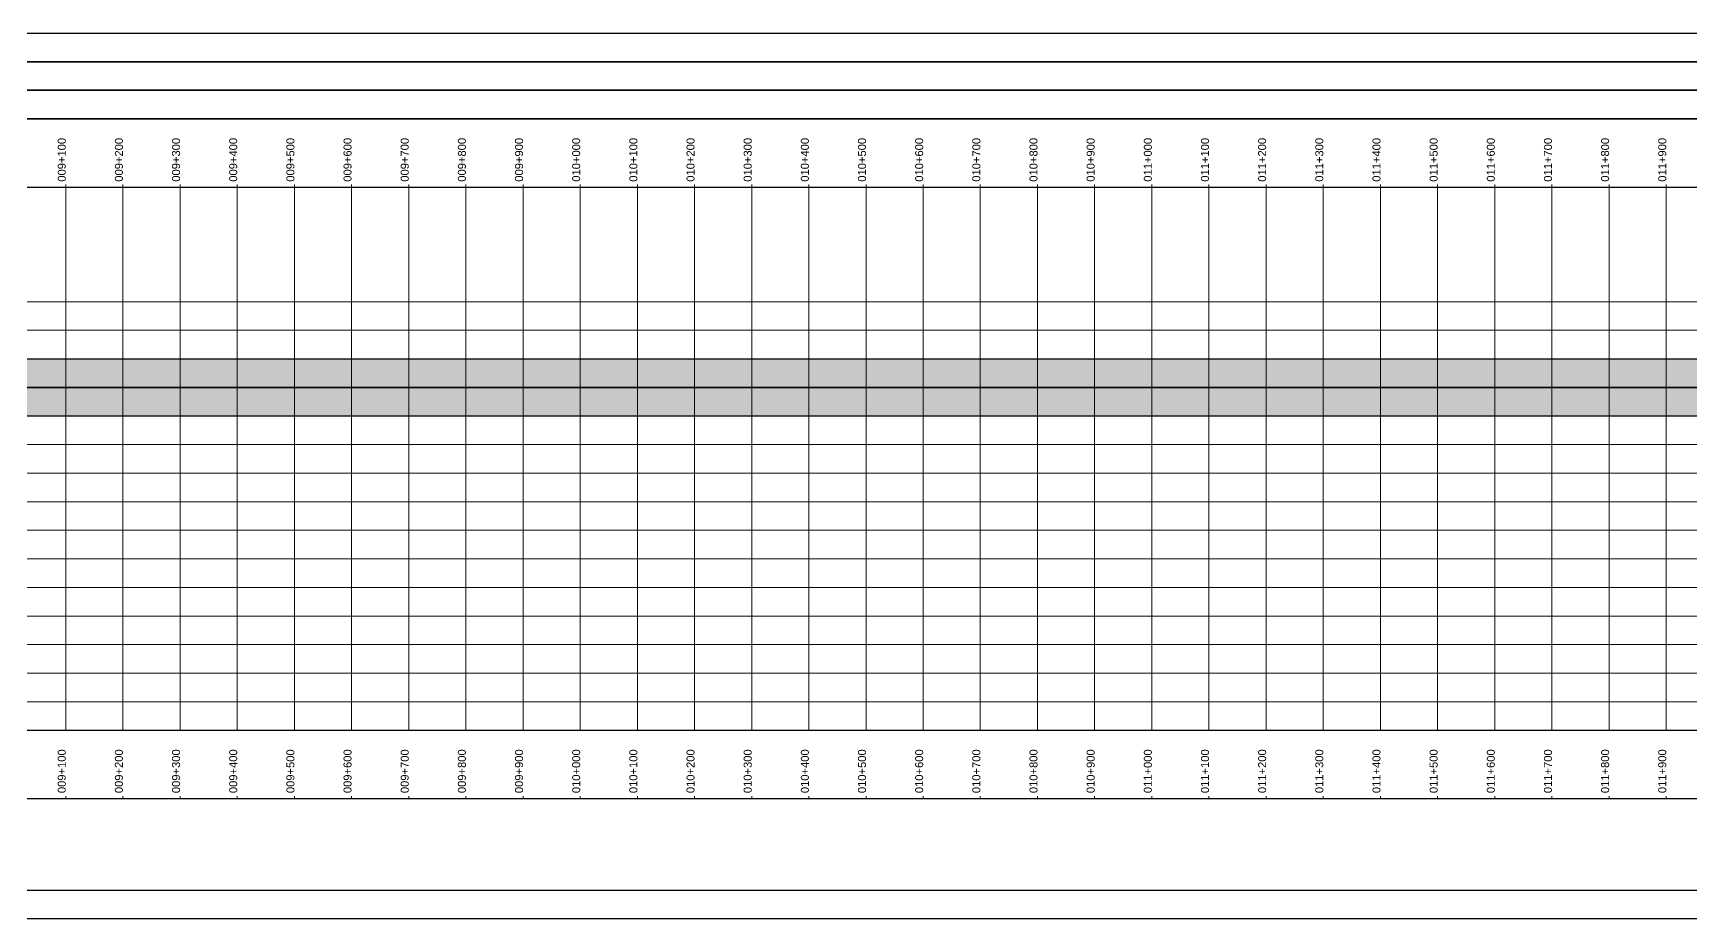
# Model space of a CAD drawing. Extents: x -247 to 52513, y 3400 to 5000.
# Drawn here: x 9043 to 11943, y 3450 to 5000 of the extents above; entities that cross this region are included whole.
import ezdxf

# ---------------------------------------------------------------- set-up
doc = ezdxf.new("R2010")
doc.units = 0
doc.linetypes.add('Dashed', pattern=[0])
for name, color, linetype in [('Activity Lines', 7, 'Continuous'), ('Chainage Text', 7, 'Continuous'), ('Entity', 7, 'Continuous'), ('Markers-One', 7, 'Continuous'), ('Outer Box', 7, 'Continuous'), ('Package', 7, 'Continuous'), ('Section', 7, 'Continuous'), ('Vertical Chainage Lines', 7, 'Continuous')]:
    doc.layers.add(name, color=color, linetype=linetype)
doc.styles.add('True type font', font='Arial.ttf')

msp = doc.modelspace()

# ---------------------------------------------------------------- hatches: boundary and pattern name
at = {"true_color": 0x407d60}
msp.add_hatch(color=163, dxfattribs=at).paths.add_polyline_path([(1000, 4430), (30000, 4430), (30000, 4380), (1000, 4380)])
at = {"true_color": 0x28209d}
msp.add_hatch(color=197, dxfattribs=at).paths.add_polyline_path([(2000, 4380), (40000, 4380), (40000, 4330), (2000, 4330)])

# ---------------------------------------------------------------- linework, layer by layer
for points in [[(1000, 4430), (30000, 4430), (30000, 4380), (1000, 4380)], [(2000, 4380), (40000, 4380), (40000, 4330), (2000, 4330)]]:
    msp.add_lwpolyline(points, close=True)
at = {"layer": 'Activity Lines', "color": 250, "linetype": 'Dashed', "lineweight": 15, "true_color": 0x000000}
msp.add_polyline3d([(53, 4530, 0), (52150, 4530, 0)], dxfattribs=at)
at = {"layer": 'Activity Lines', "color": 135, "linetype": 'Dashed', "lineweight": 15, "true_color": 0xda2b99}
msp.add_polyline3d([(53, 4480, 0), (52150, 4480, 0)], dxfattribs=at)
at = {"layer": 'Activity Lines', "color": 92, "linetype": 'Dashed', "lineweight": 15, "true_color": 0xb71de2}
msp.add_polyline3d([(53, 4430, 0), (52150, 4430, 0)], dxfattribs=at)
at = {"layer": 'Activity Lines', "color": 37, "linetype": 'Dashed', "lineweight": 15, "true_color": 0x4f0fff}
msp.add_polyline3d([(53, 4380, 0), (52150, 4380, 0)], dxfattribs=at)
at = {"layer": 'Activity Lines', "color": 11, "linetype": 'Dashed', "lineweight": 15, "true_color": 0x3ee08c}
msp.add_polyline3d([(53, 4330, 0), (52150, 4330, 0)], dxfattribs=at)
at = {"layer": 'Activity Lines', "color": 240, "linetype": 'Dashed', "lineweight": 15, "true_color": 0x724646}
msp.add_polyline3d([(53, 4280, 0), (52150, 4280, 0)], dxfattribs=at)
at = {"layer": 'Activity Lines', "color": 145, "linetype": 'Dashed', "lineweight": 15, "true_color": 0xc63939}
msp.add_polyline3d([(53, 4230, 0), (52150, 4230, 0)], dxfattribs=at)
at = {"layer": 'Activity Lines', "color": 43, "linetype": 'Dashed', "lineweight": 15, "true_color": 0x2bd43f}
msp.add_polyline3d([(53, 4180, 0), (52150, 4180, 0)], dxfattribs=at)
at = {"layer": 'Activity Lines', "color": 240, "linetype": 'Dashed', "lineweight": 15, "true_color": 0xeb0a42}
msp.add_polyline3d([(53, 4130, 0), (52150, 4130, 0)], dxfattribs=at)
at = {"layer": 'Activity Lines', "color": 163, "linetype": 'Dashed', "lineweight": 15, "true_color": 0x407d60}
msp.add_polyline3d([(53, 4080, 0), (52150, 4080, 0)], dxfattribs=at)
at = {"layer": 'Activity Lines', "color": 53, "linetype": 'Dashed', "lineweight": 15, "true_color": 0xe675a8}
msp.add_polyline3d([(53, 4030, 0), (52150, 4030, 0)], dxfattribs=at)
at = {"layer": 'Activity Lines', "color": 145, "linetype": 'Dashed', "lineweight": 15, "true_color": 0xf71d48}
msp.add_polyline3d([(53, 3980, 0), (52150, 3980, 0)], dxfattribs=at)
at = {"layer": 'Activity Lines', "color": 197, "linetype": 'Dashed', "lineweight": 15, "true_color": 0x28209d}
msp.add_polyline3d([(53, 3930, 0), (52150, 3930, 0)], dxfattribs=at)
at = {"layer": 'Activity Lines', "color": 252, "linetype": 'Dashed', "lineweight": 15, "true_color": 0xc3327f}
msp.add_polyline3d([(53, 3880, 0), (52150, 3880, 0)], dxfattribs=at)
at = {"layer": 'Activity Lines', "color": 221, "linetype": 'Dashed', "lineweight": 15, "true_color": 0x38f09a}
msp.add_polyline3d([(53, 3830, 0), (52150, 3830, 0)], dxfattribs=at)
at = {"layer": 'Entity', "color": 9, "lineweight": 25}
for points in [[(54, 4900, 0), (52149, 4900, 0), (52149, 4850, 0), (54, 4850, 0)], [(54, 3500, 0), (52149, 3500, 0), (52149, 3450, 0), (54, 3450, 0)], [(54, 3500, 0), (52149, 3500, 0), (52149, 3450, 0), (54, 3450, 0)]]:
    msp.add_polyline3d(points, close=True, dxfattribs=at)
at = {"layer": 'Markers-One', "color": 41, "linetype": 'Dashed', "lineweight": 0, "true_color": 0xe0e0e0}
for points in [[(9100, 4730, 0), (9100, 4735, 0)], [(9200, 4730, 0), (9200, 4735, 0)], [(9300, 4730, 0), (9300, 4735, 0)], [(9400, 4730, 0), (9400, 4735, 0)], [(9500, 4730, 0), (9500, 4735, 0)], [(9600, 4730, 0), (9600, 4735, 0)], [(9700, 4730, 0), (9700, 4735, 0)], [(9800, 4730, 0), (9800, 4735, 0)], [(9900, 4730, 0), (9900, 4735, 0)], [(10000, 4730, 0), (10000, 4735, 0)], [(10100, 4730, 0), (10100, 4735, 0)], [(10200, 4730, 0), (10200, 4735, 0)], [(10300, 4730, 0), (10300, 4735, 0)], [(10400, 4730, 0), (10400, 4735, 0)], [(10500, 4730, 0), (10500, 4735, 0)], [(10600, 4730, 0), (10600, 4735, 0)], [(10700, 4730, 0), (10700, 4735, 0)], [(10800, 4730, 0), (10800, 4735, 0)], [(10900, 4730, 0), (10900, 4735, 0)], [(11000, 4730, 0), (11000, 4735, 0)], [(11100, 4730, 0), (11100, 4735, 0)], [(11200, 4730, 0), (11200, 4735, 0)], [(11300, 4730, 0), (11300, 4735, 0)], [(11400, 4730, 0), (11400, 4735, 0)], [(11500, 4730, 0), (11500, 4735, 0)], [(11600, 4730, 0), (11600, 4735, 0)], [(11700, 4730, 0), (11700, 4735, 0)], [(11800, 4730, 0), (11800, 4735, 0)], [(11900, 4730, 0), (11900, 4735, 0)], [(9100, 3660, 0), (9100, 3665, 0)], [(9200, 3660, 0), (9200, 3665, 0)], [(9300, 3660, 0), (9300, 3665, 0)], [(9400, 3660, 0), (9400, 3665, 0)], [(9500, 3660, 0), (9500, 3665, 0)], [(9600, 3660, 0), (9600, 3665, 0)], [(9700, 3660, 0), (9700, 3665, 0)], [(9800, 3660, 0), (9800, 3665, 0)], [(9900, 3660, 0), (9900, 3665, 0)], [(10000, 3660, 0), (10000, 3665, 0)], [(10100, 3660, 0), (10100, 3665, 0)], [(10200, 3660, 0), (10200, 3665, 0)], [(10300, 3660, 0), (10300, 3665, 0)], [(10400, 3660, 0), (10400, 3665, 0)], [(10500, 3660, 0), (10500, 3665, 0)], [(10600, 3660, 0), (10600, 3665, 0)], [(10700, 3660, 0), (10700, 3665, 0)], [(10800, 3660, 0), (10800, 3665, 0)], [(10900, 3660, 0), (10900, 3665, 0)], [(11000, 3660, 0), (11000, 3665, 0)], [(11100, 3660, 0), (11100, 3665, 0)], [(11200, 3660, 0), (11200, 3665, 0)], [(11300, 3660, 0), (11300, 3665, 0)], [(11400, 3660, 0), (11400, 3665, 0)], [(11500, 3660, 0), (11500, 3665, 0)], [(11600, 3660, 0), (11600, 3665, 0)], [(11700, 3660, 0), (11700, 3665, 0)], [(11800, 3660, 0), (11800, 3665, 0)], [(11900, 3660, 0), (11900, 3665, 0)]]:
    msp.add_polyline3d(points, dxfattribs=at)
at = {"layer": 'Outer Box', "color": 9, "lineweight": 5}
msp.add_polyline3d([(-247, 5000, 0), (52450, 5000, 0), (52450, 3450, 0), (-247, 3450, 0)], close=True, dxfattribs=at)
at = {"layer": 'Package', "color": 9, "lineweight": 25}
for points in [[(53, 5000, 0), (52150, 5000, 0), (52150, 4950, 0), (53, 4950, 0)], [(53, 4850, 0), (52150, 4850, 0), (52150, 4730, 0), (53, 4730, 0)], [(53, 3780, 0), (52150, 3780, 0), (52150, 3660, 0), (53, 3660, 0)]]:
    msp.add_polyline3d(points, close=True, dxfattribs=at)
at = {"layer": 'Section', "color": 9, "lineweight": 25}
for points in [[(53, 4950, 0), (51150, 4950, 0), (51150, 4900, 0), (53, 4900, 0)], [(53, 4950, 0), (52140, 4950, 0), (52140, 4900, 0), (53, 4900, 0)], [(53, 4950, 0), (52150, 4950, 0), (52150, 4900, 0), (53, 4900, 0)], [(53, 4950, 0), (52150, 4950, 0), (52150, 4900, 0), (53, 4900, 0)], [(53, 4950, 0), (52150, 4950, 0), (52150, 4900, 0), (53, 4900, 0)], [(53, 4950, 0), (52150, 4950, 0), (52150, 4900, 0), (53, 4900, 0)], [(53, 4950, 0), (52150, 4950, 0), (52150, 4900, 0), (53, 4900, 0)], [(53, 4950, 0), (52150, 4950, 0), (52150, 4900, 0), (53, 4900, 0)], [(53, 4950, 0), (52150, 4950, 0), (52150, 4900, 0), (53, 4900, 0)], [(53, 4950, 0), (52145, 4950, 0), (52145, 4900, 0), (53, 4900, 0)]]:
    msp.add_polyline3d(points, close=True, dxfattribs=at)
at = {"layer": 'Vertical Chainage Lines', "color": 41, "linetype": 'Dashed', "lineweight": 0, "true_color": 0xe0e0e0}
for points in [[(9100, 4730, 0), (9100, 3780, 0)], [(9200, 4730, 0), (9200, 3780, 0)], [(9300, 4730, 0), (9300, 3780, 0)], [(9400, 4730, 0), (9400, 3780, 0)], [(9500, 4730, 0), (9500, 3780, 0)], [(9600, 4730, 0), (9600, 3780, 0)], [(9700, 4730, 0), (9700, 3780, 0)], [(9800, 4730, 0), (9800, 3780, 0)], [(9900, 4730, 0), (9900, 3780, 0)], [(10000, 4730, 0), (10000, 3780, 0)], [(10100, 4730, 0), (10100, 3780, 0)], [(10200, 4730, 0), (10200, 3780, 0)], [(10300, 4730, 0), (10300, 3780, 0)], [(10400, 4730, 0), (10400, 3780, 0)], [(10500, 4730, 0), (10500, 3780, 0)], [(10600, 4730, 0), (10600, 3780, 0)], [(10700, 4730, 0), (10700, 3780, 0)], [(10800, 4730, 0), (10800, 3780, 0)], [(10900, 4730, 0), (10900, 3780, 0)], [(11000, 4730, 0), (11000, 3780, 0)], [(11100, 4730, 0), (11100, 3780, 0)], [(11200, 4730, 0), (11200, 3780, 0)], [(11300, 4730, 0), (11300, 3780, 0)], [(11400, 4730, 0), (11400, 3780, 0)], [(11500, 4730, 0), (11500, 3780, 0)], [(11600, 4730, 0), (11600, 3780, 0)], [(11700, 4730, 0), (11700, 3780, 0)], [(11800, 4730, 0), (11800, 3780, 0)], [(11900, 4730, 0), (11900, 3780, 0)]]:
    msp.add_polyline3d(points, dxfattribs=at)

# ---------------------------------------------------------------- texts
at = {"layer": 'Chainage Text', "color": 9, "lineweight": 15, "style": 'True type font'}
for s, p in [('009+100', (9100, 4740)), ('009+200', (9200, 4740)), ('009+300', (9300, 4740)), ('009+400', (9400, 4740)), ('009+500', (9500, 4740)), ('009+600', (9600, 4740)), ('009+700', (9700, 4740)), ('009+800', (9800, 4740)), ('009+900', (9900, 4740)), ('010+000', (10000, 4740)), ('010+100', (10100, 4740)), ('010+200', (10200, 4740)), ('010+300', (10300, 4740)), ('010+400', (10400, 4740)), ('010+500', (10500, 4740)), ('010+600', (10600, 4740)), ('010+700', (10700, 4740)), ('010+800', (10800, 4740)), ('010+900', (10900, 4740)), ('011+000', (11000, 4740)), ('011+100', (11100, 4740)), ('011+200', (11200, 4740)), ('011+300', (11300, 4740)), ('011+400', (11400, 4740)), ('011+500', (11500, 4740)), ('011+600', (11600, 4740)), ('011+700', (11700, 4740)), ('011+800', (11800, 4740)), ('011+900', (11900, 4740)), ('009+100', (9100, 3670)), ('009+200', (9200, 3670)), ('009+300', (9300, 3670)), ('009+400', (9400, 3670)), ('009+500', (9500, 3670)), ('009+600', (9600, 3670)), ('009+700', (9700, 3670)), ('009+800', (9800, 3670)), ('009+900', (9900, 3670)), ('010+000', (10000, 3670)), ('010+100', (10100, 3670)), ('010+200', (10200, 3670)), ('010+300', (10300, 3670)), ('010+400', (10400, 3670)), ('010+500', (10500, 3670)), ('010+600', (10600, 3670)), ('010+700', (10700, 3670)), ('010+800', (10800, 3670)), ('010+900', (10900, 3670)), ('011+000', (11000, 3670)), ('011+100', (11100, 3670)), ('011+200', (11200, 3670)), ('011+300', (11300, 3670)), ('011+400', (11400, 3670)), ('011+500', (11500, 3670)), ('011+600', (11600, 3670)), ('011+700', (11700, 3670)), ('011+800', (11800, 3670)), ('011+900', (11900, 3670))]:
    msp.add_text(s, height=14, rotation=90, dxfattribs=at).set_placement(p)

doc.saveas('drawing.dxf')
